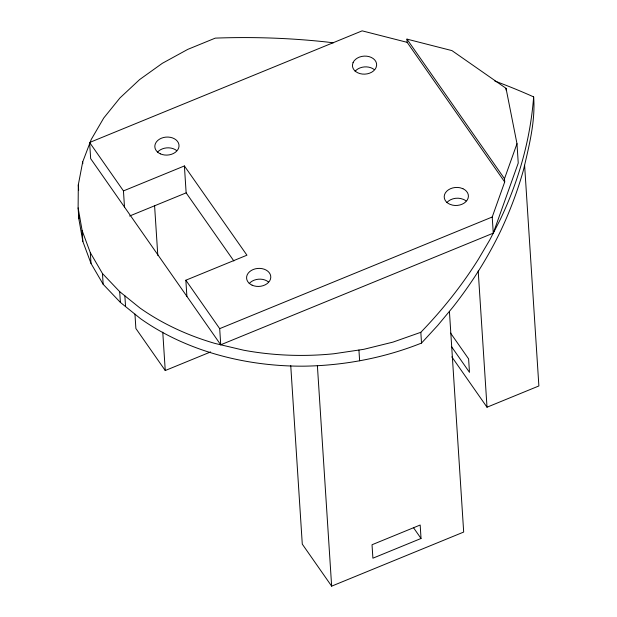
<?xml version="1.0" encoding="UTF-8"?>
<svg xmlns="http://www.w3.org/2000/svg" width="617" height="617" viewBox="0 0 617 617"><rect width="100%" height="100%" fill="white"/><g stroke="black" fill="none" stroke-linecap="round" stroke-linejoin="round"><path stroke-width="0.93" d="M494.849 81.051A578.846 430.843 -3.7 0 1 533.643 96.892C535.502 121.588 529 146.106 523.478 169.999C517.617 190.892 509.943 211.23 500.688 230.858A578.846 430.843 -3.7 0 1 452.631 307.49L437.638 325.545L421.519 343.067C384.252 357.945 344.348 365.534 304.25 366.166A242.882 180.781 -3.7 0 1 140.607 318.727L120.392 302.423L103.162 284.29L91.007 263.436L82.84 241.432L78.814 218.68L78.12 207.914L78.305 184.853L82.701 161.901L91.231 139.488L103.725 118.04L119.953 97.941L139.619 79.578L162.356 63.296L187.738 49.391L215.279 38.123A578.846 430.843 -3.7 0 1 326.648 42.002L333.311 42.851M78.814 218.68L78.837 215.796M504.706 181.961L504.498 178.729L516.984 143.684L506.025 88.316L451.952 50.609L406.95 39.118L407.158 42.342L504.706 181.961L492.219 217.007L493.261 233.157L220.732 344.795L90.66 158.638L89.619 142.488L362.156 30.85L407.158 42.342M493.261 233.157L518.241 163.065L516.984 143.684M124.495 207.065L123.454 190.915L184.398 165.95L246.939 255.199L185.848 280.218L186.897 296.368M129.609 216.019L186.141 192.866L184.398 165.95M220.732 344.795L219.691 328.645L492.219 217.007M134.953 314.115L135.887 328.506L165.248 370.532L210.667 351.921M451.837 356.865L487.014 407.212L538.88 385.964L524.612 165.263M421.041 538.479L372.899 558.2L372.028 544.749L420.177 525.021L421.041 538.479L413.429 527.581M290.746 365.65L302.284 544.125L331.645 586.15L463.683 532.062L449.415 311.369M533.643 96.892A578.846 430.843 -3.7 0 1 499.994 220.092L489.829 239.828L478.406 259.209A578.846 430.843 -3.7 0 1 420.825 332.301L392.983 342.111L363.853 349.307L333.89 353.757A242.882 180.781 -3.7 0 1 243.692 350.217L215.086 343.461A242.882 180.781 -3.7 0 1 139.905 307.96L119.69 291.656L102.461 273.524L90.313 252.669L82.146 230.665L78.12 207.914M186.141 192.866L233.866 260.976M406.95 39.118L504.498 178.729M450.58 333.087L468.612 358.893L469.483 372.352L451.451 346.546M89.619 142.488L123.454 190.915M185.848 280.218L219.691 328.645M506.025 88.316L506.148 90.159M478.198 270.956L487.014 407.212M420.825 332.301L421.519 343.067M358.932 350.032L359.626 360.798M317.377 365.457L331.645 586.15M154.574 205.492L157.805 255.384M162.765 332.147L165.248 370.532M124.865 295.828L125.56 306.595M119.69 291.656L120.392 302.423M102.461 273.524L103.162 284.29M90.313 252.669L91.007 263.436M82.701 161.901L82.817 163.698M82.146 230.665L82.84 241.432M78.305 184.853L78.652 190.237M446.847 202.607A12.116 9.016 -3.7 0 1 460.737 198.527L463.591 199.461A12.116 9.016 -3.7 0 1 465.997 200.918M355.091 71.279A12.116 9.016 -3.7 0 1 374.234 69.59M249.229 283.558A12.116 9.016 -3.7 0 1 268.372 281.869M157.466 152.229A12.116 9.016 -3.7 0 1 176.609 150.54M353.04 62.679L352.461 65.009A12.116 9.016 -3.7 0 0 362.356 74.063A12.116 9.016 -3.7 0 0 376.069 67.577L376.64 65.24A12.116 9.016 -3.7 0 0 366.745 56.186A12.116 9.016 -3.7 0 0 353.04 62.679M462.897 188.694L460.043 187.761A12.116 9.016 -3.7 0 0 445.381 192.89A12.116 9.016 -3.7 0 0 449.731 204.219L452.585 205.153A12.116 9.016 -3.7 0 0 467.239 200.024A12.116 9.016 -3.7 0 0 462.897 188.694M252.106 285.177A12.116 9.016 -3.7 0 0 270.778 277.527A12.116 9.016 -3.7 0 0 253.178 269.529A12.116 9.016 -3.7 0 0 252.106 285.177M160.343 153.841A12.116 9.016 -3.7 0 0 179.015 146.198A12.116 9.016 -3.7 0 0 161.423 138.2A12.116 9.016 -3.7 0 0 160.343 153.841"/></g></svg>
